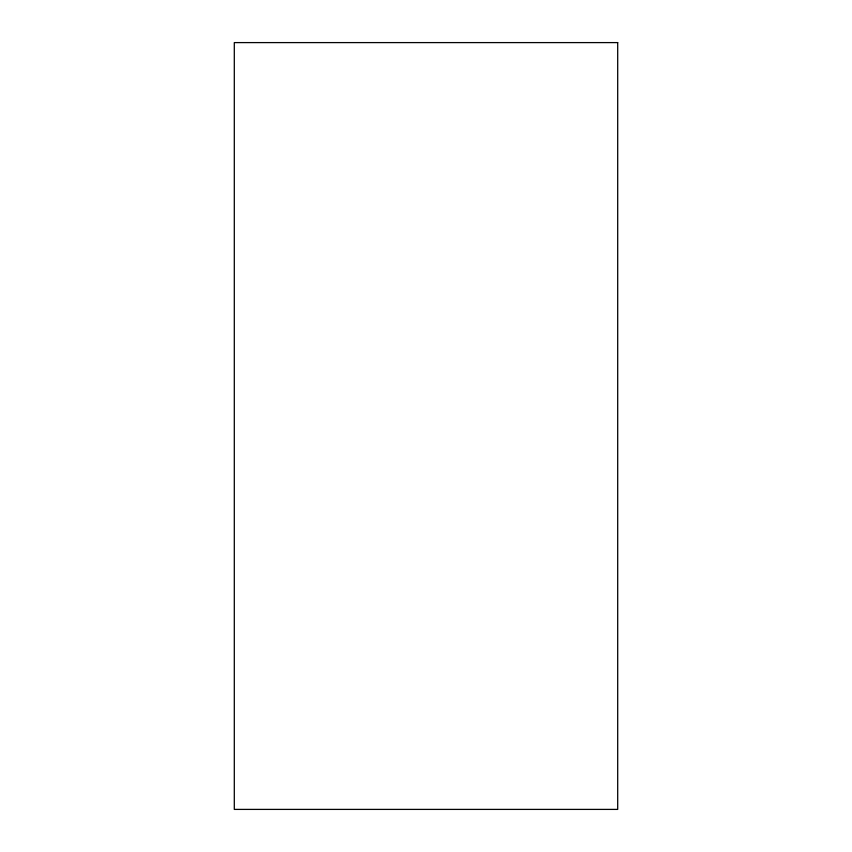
<?xml version="1.0" encoding="UTF-8"?>
<svg xmlns="http://www.w3.org/2000/svg" width="852" height="852" viewBox="0 0 852 852"><rect width="100%" height="100%" fill="white"/><g stroke="black" fill="none" stroke-linecap="round" stroke-linejoin="round"><path stroke-width="1.28" d="M617.7 42.6L234.3 42.6L234.3 809.4L617.7 809.4L617.7 42.6"/></g></svg>
